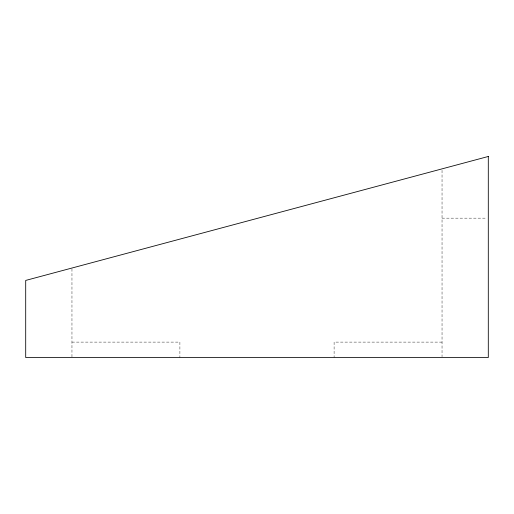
<?xml version="1.0" encoding="UTF-8"?>
<svg xmlns="http://www.w3.org/2000/svg" width="514" height="514" viewBox="0 0 514 514"><rect width="100%" height="100%" fill="white"/><g stroke="black" fill="none" stroke-linecap="round" stroke-linejoin="round"><path stroke-width="0.39" stroke-dasharray="2.57 1.93" d="M442.04 218.154L486.707 218.154M71.96 342.106L179.9 342.106L179.9 357.526M442.04 342.106L334.1 342.106L334.1 357.526M442.04 170.295L442.04 356.755M71.96 268.828L71.96 357.526"/><path stroke-width="0.77" d="M488.3 156.474L25.7 280.426L25.7 357.526L488.3 357.526L488.3 156.474"/></g></svg>
